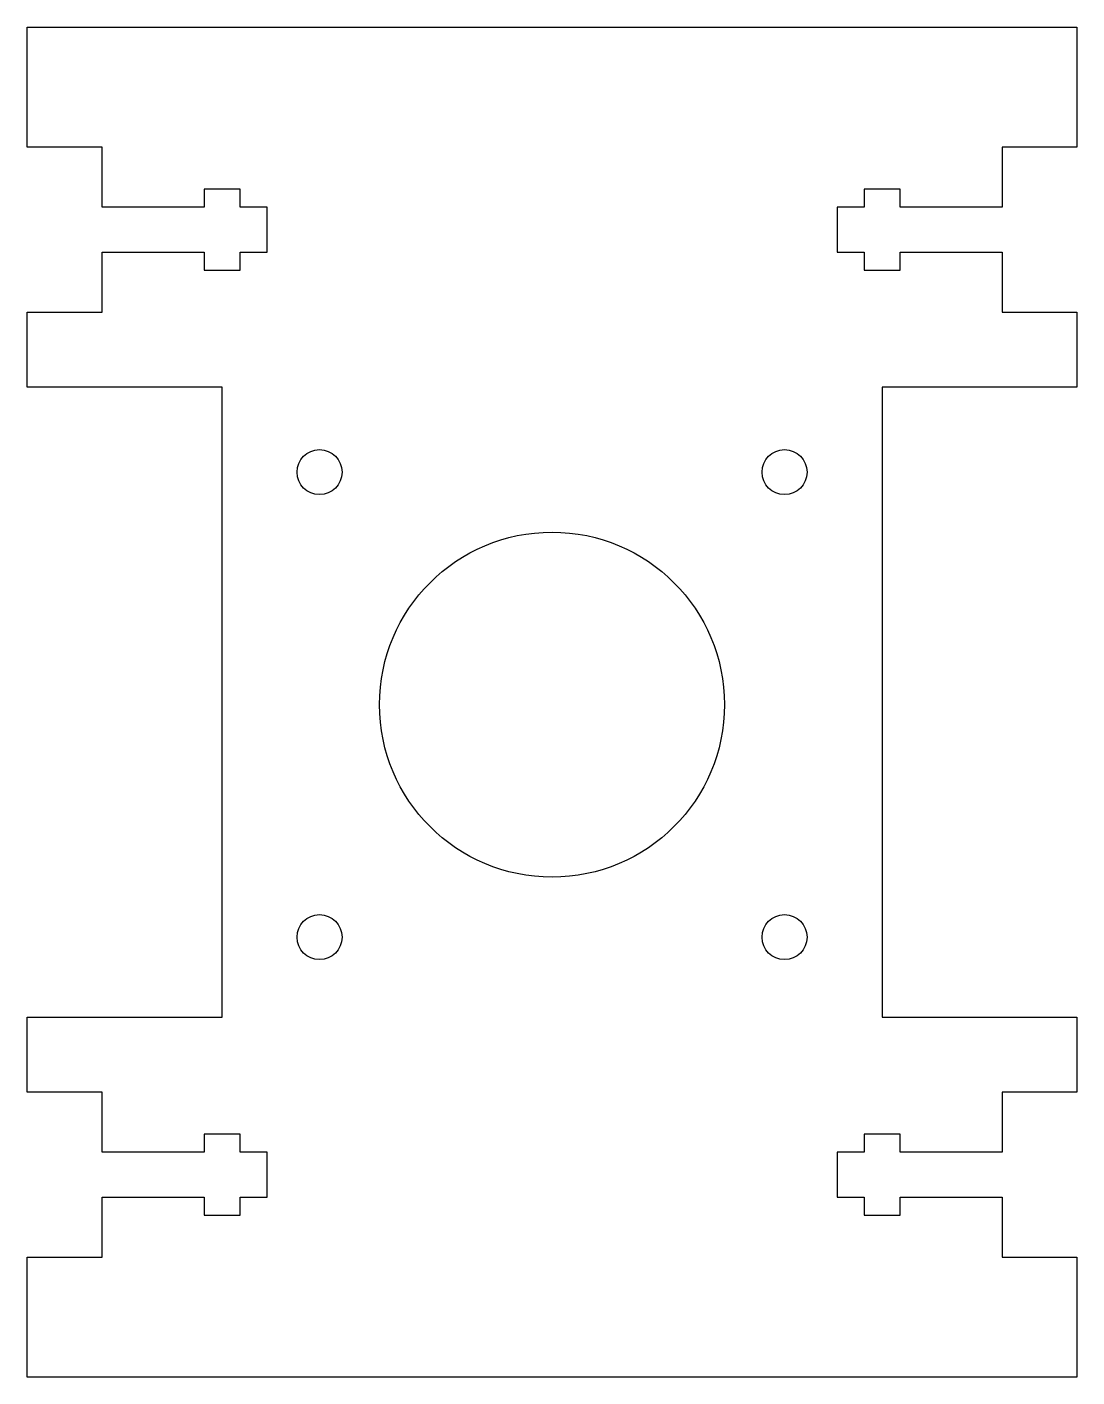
# Model space of a CAD drawing. Header units: millimetres. Extents: x -72 to -2, y 50 to 140.
import ezdxf

# ---------------------------------------------------------------- set-up
doc = ezdxf.new("R2010")
doc.units = ezdxf.units.MM
doc.layers.get('0').update_dxf_attribs({"linetype": 'CONTINUOUS'})

msp = doc.modelspace()

# ---------------------------------------------------------------- linework, layer by layer
msp.add_lwpolyline([(-67, 65), (-67, 69), (-72, 69), (-72, 74), (-59, 74), (-59, 116), (-72, 116), (-72, 121), (-67, 121), (-67, 125), (-60.2, 125), (-60.2, 123.8), (-57.8, 123.8), (-57.8, 125), (-56, 125), (-56, 128), (-57.8, 128), (-57.8, 129.2), (-60.2, 129.2), (-60.2, 128), (-67, 128), (-67, 132), (-72, 132), (-72, 140), (-2, 140), (-2, 132), (-7, 132), (-7, 128), (-13.8, 128), (-13.8, 129.2), (-16.2, 129.2), (-16.2, 128), (-18, 128), (-18, 125), (-16.2, 125), (-16.2, 123.8), (-13.8, 123.8), (-13.8, 125), (-7, 125), (-7, 121), (-2, 121), (-2, 116), (-15, 116), (-15, 74), (-2, 74), (-2, 69), (-7, 69), (-7, 65), (-13.8, 65), (-13.8, 66.2), (-16.2, 66.2), (-16.2, 65), (-18, 65), (-18, 62), (-16.2, 62), (-16.2, 60.8), (-13.8, 60.8), (-13.8, 62), (-7, 62), (-7, 58), (-2, 58), (-2, 50), (-72, 50), (-72, 58), (-67, 58), (-67, 62), (-60.2, 62), (-60.2, 60.8), (-57.8, 60.8), (-57.8, 62), (-56, 62), (-56, 65), (-57.8, 65), (-57.8, 66.2), (-60.2, 66.2), (-60.2, 65)], close=True)
for centre, radius in [((-52.5, 110.323), 1.5), ((-21.5, 110.323), 1.5), ((-37, 94.823), 11.5), ((-52.5, 79.323), 1.5), ((-21.5, 79.323), 1.5)]:
    msp.add_circle(centre, radius)

doc.saveas('drawing.dxf')
